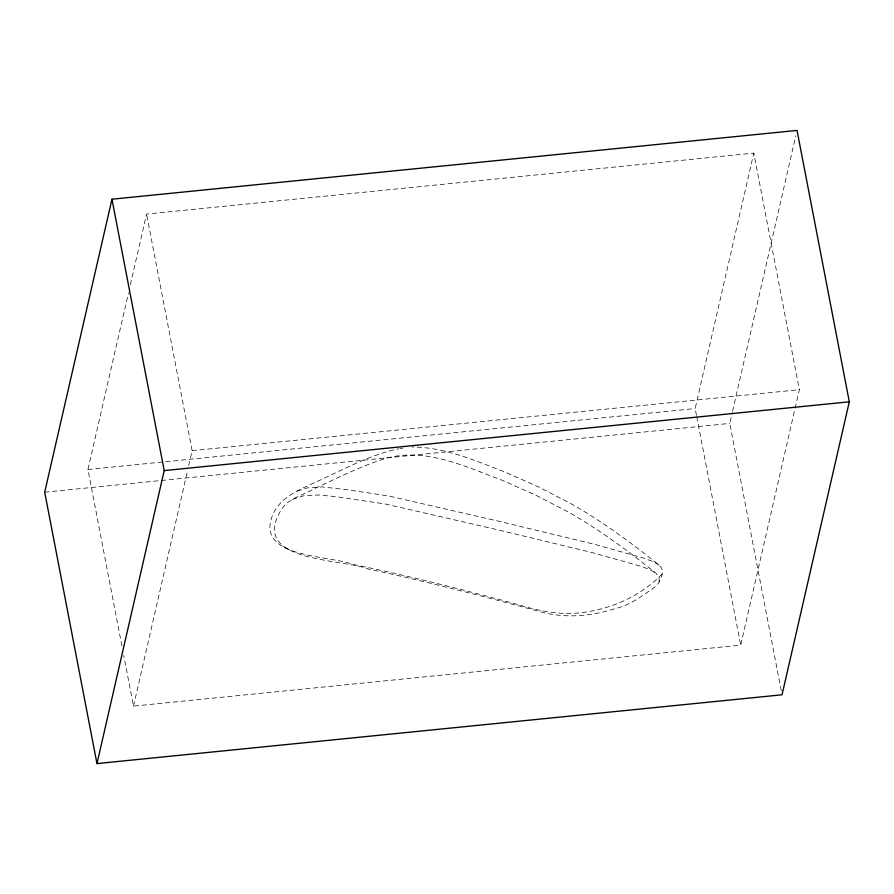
<?xml version="1.0" encoding="UTF-8"?>
<svg xmlns="http://www.w3.org/2000/svg" width="894" height="894" viewBox="0 0 894 894"><rect width="100%" height="100%" fill="white"/><g stroke="black" fill="none" stroke-linecap="round" stroke-linejoin="round"><path stroke-width="0.67" stroke-dasharray="4.47 3.35" d="M659.247 581.905L659.034 577.401L656.017 573.244C627.633 550.581 598.377 528.846 566.606 511.111L535.26 494.918L502.26 480.279C465.64 466.746 425.376 447.034 385.437 458.477C360.394 466.366 336.848 478.189 313.135 489.331C302.351 495.511 288.203 498.327 281.319 509.703C248.8 562.36 341.251 558.337 368.484 569.042C427.958 581.681 486.749 597.326 545.474 613.061C568.416 618.212 592.342 615.877 614.603 608.747C630.661 605.294 643.423 595.002 656.52 585.838C660.543 580.385 665.896 570.741 659.202 565.198C630.806 542.546 601.573 520.789 569.791 503.065L538.456 486.872L505.445 472.233C475.429 460.734 444.765 447.134 412.022 447M121.908 645.926L87.936 469.506L128.479 292.886M130.356 284.728L146.571 214.079L753.798 153.097L799.359 389.695L740.724 645.133L133.497 706.104L123.752 655.503M133.497 706.104L187.461 471.049M188.701 465.618L192.132 450.677L146.571 214.079M696.482 415.375L695.163 408.536L753.798 153.097M781.244 690.682L729.783 423.41L732.264 412.559M732.577 411.195L795.794 135.832M662.186 574.026C640.976 595.873 611.25 609.395 580.765 612.681C557.565 615.631 534.567 609.764 512.553 603.025C459.471 588.844 406.189 575.255 352.348 564.237C328.869 555.107 254.511 558.113 272.759 514.743C280.727 496.237 301.054 489.04 317.851 481.128C344.268 469.238 370.228 454.633 398.847 448.766M292.439 499.377L304.34 495.589L318.99 494.974L337.127 496.818L385.571 504.048L498.941 530.075L592.264 552.604L640.216 566.092L649.972 569.668L656.017 573.244M297.244 491.119L306.91 487.956L322.175 486.917L347.319 489.733L388.756 496.002L502.137 522.018L595.46 544.547L643.412 558.046L653.156 561.611L659.202 565.198M400.154 448.564L402.792 448.151M192.132 450.677L799.359 389.695M87.936 469.506L695.163 408.536M44.7 492.203L160.037 480.614M161.423 480.48L729.783 423.41M284.393 547.217L289.097 549.698M696.75 416.738L740.724 645.133"/><path stroke-width="1.34" d="M111.962 199.206L44.7 492.203L96.965 763.588L782.038 694.794L849.3 401.797L797.035 130.412L111.962 199.206L164.217 470.59L96.965 763.588M164.217 470.59L849.3 401.797"/></g></svg>
